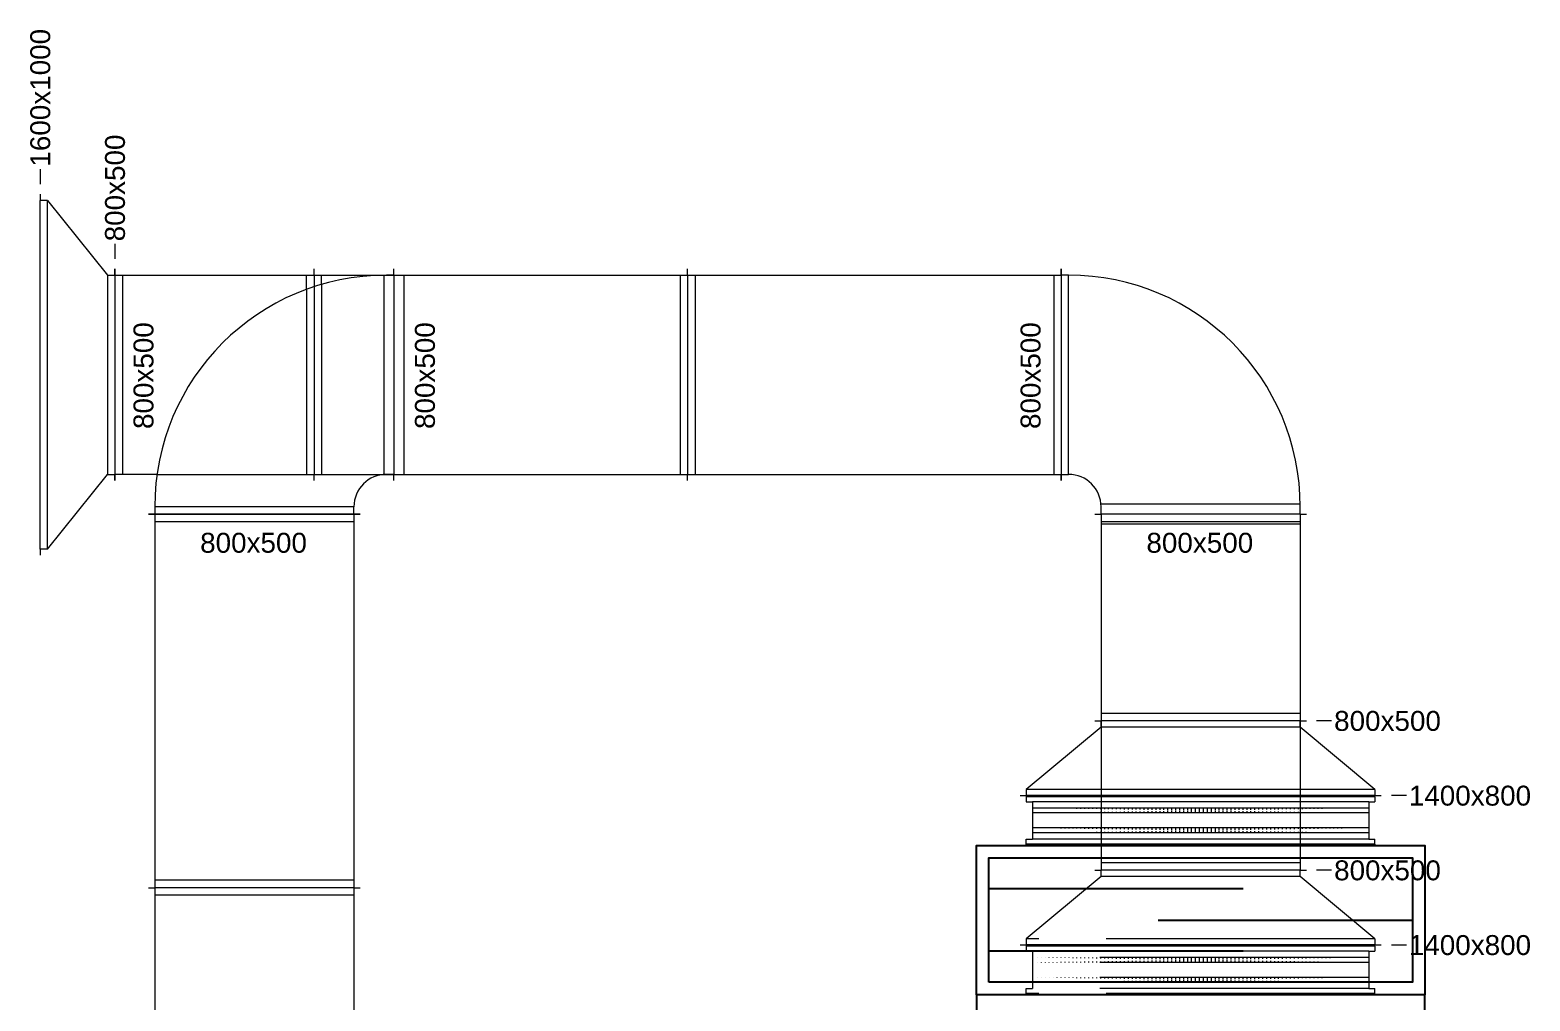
# Model space of a CAD drawing. Header units: millimetres. Extents: x 59762 to 60194, y -87842 to -87548.
# Drawn here: x 60021.1 to 60027.13, y -87808.78 to -87804.88 of the extents above; entities that cross this region are included whole.
import ezdxf

# ---------------------------------------------------------------- set-up
doc = ezdxf.new("R2010")
doc.units = ezdxf.units.MM
doc.linetypes.add('ACAD_ISO02W100', pattern=[15, 12, -3])
for name, color, linetype in [('FLECAD1', 7, 'Continuous'), ('FLECAD2', 7, 'Continuous'), ('FLECAD3', 7, 'Continuous')]:
    doc.layers.add(name, color=color, linetype=linetype)
doc.layers.add('kanały', color=7, linetype='Continuous', lineweight=20)
doc.layers.add('wymiary', color=7, linetype='Continuous', lineweight=13)
doc.styles.add('styl1', font='arial.ttf', dxfattribs={"height": 0.08})
pattern_1 = [(270, (147775.32203, -27828.47846), (0.015875, -3e-18), []), (360, (147775.32203, -27828.47846), (2e-17, 0.0635), [])]
pattern_2 = [(270, (147775.32203, -27829.07846), (0.015875, -3e-18), []), (360, (147775.32203, -27829.07846), (2e-17, 0.0635), [])]

msp = doc.modelspace()

# ---------------------------------------------------------------- hatches: boundary and pattern name
at = {"layer": 'kanały', "ltscale": 20}
h = msp.add_hatch(color=256, dxfattribs=at)
h.dxf.hatch_style = 1
h.paths.add_polyline_path([(60026.503571, -87807.956749), (60025.103571, -87807.956749), (60025.103571, -87807.951749), (60026.503571, -87807.951749)])
h = msp.add_hatch(dxfattribs=at)
h.set_pattern_fill('GRATE', color=256, scale=0.02, angle=270)
h.set_pattern_definition(pattern_1)
edge = h.paths.add_edge_path()
edge.add_line((60026.478571, -87808.021749), (60025.128571, -87808.021749))
edge.add_line((60026.478571, -87808.001749), (60025.128571, -87808.001749))
h = msp.add_hatch(dxfattribs=at)
h.set_pattern_fill('GRATE', color=256, scale=0.02, angle=270)
h.set_pattern_definition(pattern_1)
edge = h.paths.add_edge_path()
edge.add_line((60026.478571, -87808.101749), (60025.128571, -87808.101749))
edge.add_line((60026.478571, -87808.081749), (60025.128571, -87808.081749))
h = msp.add_hatch(color=256, dxfattribs=at)
h.dxf.hatch_style = 1
h.paths.add_polyline_path([(60026.503571, -87808.146749), (60025.103571, -87808.146749), (60025.103571, -87808.151749), (60026.503571, -87808.151749)])
h = msp.add_hatch(color=256, dxfattribs=at)
h.dxf.hatch_style = 1
h.paths.add_polyline_path([(60026.503571, -87808.556749), (60025.103571, -87808.556749), (60025.103571, -87808.551749), (60026.503571, -87808.551749)])
h = msp.add_hatch(dxfattribs=at)
h.set_pattern_fill('GRATE', color=256, scale=0.02, angle=270)
h.set_pattern_definition(pattern_2)
edge = h.paths.add_edge_path()
edge.add_line((60026.478571, -87808.621749), (60025.128571, -87808.621749))
edge.add_line((60026.478571, -87808.601749), (60025.128571, -87808.601749))
h = msp.add_hatch(dxfattribs=at)
h.set_pattern_fill('GRATE', color=256, scale=0.02, angle=270)
h.set_pattern_definition(pattern_2)
edge = h.paths.add_edge_path()
edge.add_line((60026.478571, -87808.701749), (60025.128571, -87808.701749))
edge.add_line((60026.478571, -87808.681749), (60025.128571, -87808.681749))
h = msp.add_hatch(color=256, dxfattribs=at)
h.dxf.hatch_style = 1
h.paths.add_polyline_path([(60026.503571, -87808.746749), (60025.103571, -87808.746749), (60025.103571, -87808.751749), (60026.503571, -87808.751749)])

# ---------------------------------------------------------------- linework, layer by layer
at = {"layer": 'FLECAD1', "linetype": 'Continuous'}
for points in [[(60024.903071, -87808.751749, 0), (60024.903071, -87808.151749, 0), (60026.704071, -87808.151749, 0), (60026.704071, -87808.751749, 0), (60026.690071, -87808.751749, 0), (60026.632071, -87808.751749, 0), (60024.976071, -87808.751749, 0), (60024.918071, -87808.751749, 0), (60024.903071, -87808.751749, 0)], [(60026.704071, -87811.251749, 0), (60026.704071, -87808.751749, 0), (60024.903071, -87808.751749, 0), (60024.903071, -87811.251749, 0), (60026.704071, -87811.251749, 0)]]:
    msp.add_polyline3d(points, dxfattribs=at)
at = {"layer": 'FLECAD2', "linetype": 'Continuous'}
msp.add_polyline3d([(60024.953071, -87808.701749, 0), (60024.953071, -87808.201749, 0), (60026.654071, -87808.201749, 0), (60026.654071, -87808.701749, 0), (60024.953071, -87808.701749, 0)], dxfattribs=at)
at = {"layer": 'FLECAD3', "linetype": 'Continuous'}
for p, q in [((60025.974071, -87808.326749), (60024.953071, -87808.326749)), ((60025.633071, -87808.451749), (60026.654071, -87808.451749)), ((60025.974071, -87808.576749), (60024.953071, -87808.576749))]:
    msp.add_line(p, q, dxfattribs=at)
at = {"layer": 'kanały', "ltscale": 20}
for p, q in [((60021.144071, -87805.53687), (60021.144071, -87805.56187)), ((60021.144071, -87806.96187), (60021.144071, -87805.56187)), ((60021.174071, -87805.56187), (60021.144071, -87805.56187)), ((60021.174071, -87806.96187), (60021.174071, -87805.56187)), ((60021.174071, -87805.56187), (60021.414071, -87805.86187)), ((60021.414071, -87805.86187), (60021.444071, -87805.86187)), ((60021.444071, -87805.83687), (60021.444071, -87805.86187)), ((60021.444071, -87805.86187), (60021.444071, -87805.83687)), ((60021.444071, -87805.86187), (60022.243571, -87805.86187)), ((60021.444071, -87805.86187), (60021.444071, -87806.66187)), ((60021.474071, -87805.86187), (60021.474071, -87806.66187)), ((60022.243571, -87805.86187), (60022.243571, -87805.83687)), ((60022.243571, -87805.86187), (60022.243571, -87805.83687)), ((60022.243571, -87805.86187), (60023.743571, -87805.86187)), ((60022.523951, -87805.86187), (60022.523951, -87806.66187)), ((60022.564071, -87805.86187), (60022.534071, -87805.86187)), ((60022.564071, -87805.86187), (60022.564071, -87805.83687)), ((60022.564071, -87805.86187), (60022.564071, -87806.66187)), ((60022.604192, -87805.86187), (60022.604192, -87806.66187)), ((60023.713571, -87805.86187), (60023.713571, -87806.66187)), ((60023.743571, -87805.86187), (60023.743571, -87805.83687)), ((60023.743571, -87805.86187), (60023.743571, -87805.83687)), ((60023.743571, -87805.86187), (60025.243571, -87805.86187)), ((60023.743571, -87805.86187), (60023.743571, -87806.66187)), ((60023.743571, -87805.86187), (60023.743571, -87806.66187)), ((60023.773571, -87805.86187), (60023.773571, -87806.66187)), ((60025.213571, -87805.86187), (60025.213571, -87806.66187)), ((60025.243571, -87805.86187), (60025.243571, -87805.83687)), ((60025.243571, -87805.83687), (60025.243571, -87805.86187)), ((60025.243571, -87805.86187), (60025.243571, -87805.83687)), ((60025.273571, -87805.86187), (60025.243571, -87805.86187)), ((60025.243571, -87805.86187), (60025.243571, -87806.66187)), ((60025.243571, -87805.86187), (60025.243571, -87806.66187)), ((60025.273571, -87806.66187), (60025.273571, -87805.86187)), ((60021.174071, -87806.96187), (60021.414071, -87806.66187)), ((60021.414071, -87806.66187), (60021.444071, -87806.66187)), ((60021.444071, -87806.66187), (60021.444071, -87806.68687)), ((60021.444071, -87806.68687), (60021.444071, -87806.66187)), ((60022.564071, -87806.66187), (60022.534071, -87806.66187)), ((60022.564071, -87806.68687), (60022.564071, -87806.66187)), ((60023.743571, -87806.66187), (60025.243571, -87806.66187)), ((60023.743571, -87806.68687), (60023.743571, -87806.66187)), ((60023.743571, -87806.68687), (60023.743571, -87806.66187)), ((60025.243571, -87806.66187), (60025.243571, -87806.68687)), ((60025.243571, -87806.66187), (60025.273571, -87806.66187)), ((60025.243571, -87806.68687), (60025.243571, -87806.66187)), ((60025.243571, -87806.68687), (60025.243571, -87806.66187)), ((60021.604071, -87806.82187), (60021.579071, -87806.82187)), ((60021.579071, -87806.82187), (60021.604071, -87806.82187)), ((60021.579071, -87806.82187), (60021.604071, -87806.82187)), ((60022.404071, -87806.79187), (60021.604071, -87806.79187)), ((60021.604071, -87806.79187), (60021.604071, -87806.82187)), ((60021.604071, -87806.82187), (60022.404071, -87806.82187)), ((60021.604071, -87806.82187), (60021.604071, -87808.32187)), ((60022.404071, -87806.82187), (60021.604071, -87806.82187)), ((60022.404071, -87806.82187), (60022.404071, -87806.79187)), ((60022.404071, -87806.82187), (60022.429071, -87806.82187)), ((60022.429071, -87806.82187), (60022.404071, -87806.82187)), ((60022.404071, -87806.82187), (60022.404071, -87808.32187)), ((60022.404071, -87806.82187), (60022.429071, -87806.82187)), ((60025.378571, -87806.82187), (60025.403571, -87806.82187)), ((60025.378571, -87806.82187), (60025.403571, -87806.82187)), ((60025.378571, -87806.82187), (60025.403571, -87806.82187)), ((60026.203571, -87806.781749), (60025.403571, -87806.781749)), ((60025.403571, -87806.82187), (60025.403571, -87806.79187)), ((60026.203571, -87806.82187), (60025.403571, -87806.82187)), ((60026.203571, -87806.82187), (60025.403571, -87806.82187)), ((60025.403571, -87806.82187), (60025.403571, -87807.651628)), ((60026.203571, -87806.82187), (60025.403571, -87806.82187)), ((60026.203571, -87806.82187), (60026.203571, -87806.79187)), ((60026.203571, -87806.82187), (60026.228571, -87806.82187)), ((60026.203571, -87806.82187), (60026.228571, -87806.82187)), ((60026.203571, -87806.82187), (60026.203571, -87807.651628)), ((60026.203571, -87806.82187), (60026.228571, -87806.82187)), ((60022.404071, -87806.85187), (60021.604071, -87806.85187)), ((60026.203571, -87806.85187), (60025.403571, -87806.85187)), ((60026.203571, -87806.86199), (60025.403571, -87806.86199)), ((60021.144071, -87806.96187), (60021.144071, -87806.98687)), ((60021.174071, -87806.96187), (60021.144071, -87806.96187)), ((60026.203571, -87807.621628), (60025.403571, -87807.621628)), ((60025.378571, -87807.651628), (60025.403571, -87807.651628)), ((60025.378571, -87807.651628), (60025.403571, -87807.651628)), ((60026.203571, -87807.651628), (60025.403571, -87807.651628)), ((60025.403571, -87807.676749), (60025.403571, -87807.651749)), ((60026.203571, -87807.651749), (60025.403571, -87807.651749)), ((60026.203571, -87807.676749), (60025.403571, -87807.676749)), ((60026.203571, -87807.651628), (60026.228571, -87807.651628)), ((60026.203571, -87807.676749), (60026.203571, -87807.651749)), ((60026.203571, -87807.651749), (60026.228571, -87807.651749)), ((60025.078571, -87807.951749), (60025.103571, -87807.951749)), ((60025.103571, -87807.926749), (60025.103571, -87807.951749)), ((60026.503571, -87807.951749), (60025.103571, -87807.951749)), ((60025.103571, -87807.951749), (60025.103571, -87807.956749)), ((60026.503571, -87807.956749), (60025.103571, -87807.956749)), ((60025.103571, -87807.956749), (60025.103571, -87807.976749)), ((60025.103571, -87807.976749), (60025.128571, -87807.976749)), ((60026.478571, -87807.976749), (60025.128571, -87807.976749)), ((60025.128571, -87807.976749), (60025.128571, -87808.126749)), ((60026.478571, -87807.976749), (60026.503571, -87807.976749)), ((60026.478571, -87807.976749), (60026.478571, -87808.126749)), ((60026.503571, -87807.926749), (60026.503571, -87807.951749)), ((60026.503571, -87807.956749), (60026.503571, -87807.951749)), ((60026.503571, -87807.951749), (60026.528571, -87807.951749)), ((60026.503571, -87807.956749), (60026.503571, -87807.976749)), ((60026.478571, -87808.001749), (60025.128571, -87808.001749)), ((60026.478571, -87808.021749), (60025.128571, -87808.021749)), ((60026.478571, -87808.081749), (60025.128571, -87808.081749)), ((60026.478571, -87808.101749), (60025.128571, -87808.101749)), ((60025.103571, -87808.126749), (60025.128571, -87808.126749)), ((60025.103571, -87808.146749), (60025.103571, -87808.126749)), ((60026.503571, -87808.146749), (60025.103571, -87808.146749)), ((60025.103571, -87808.151749), (60025.103571, -87808.146749)), ((60026.478571, -87808.126749), (60025.128571, -87808.126749)), ((60026.478571, -87808.126749), (60026.503571, -87808.126749)), ((60026.503571, -87808.146749), (60026.503571, -87808.126749)), ((60026.503571, -87808.146749), (60026.503571, -87808.151749)), ((60021.579071, -87808.32187), (60021.604071, -87808.32187)), ((60021.579071, -87808.32187), (60021.604071, -87808.32187)), ((60022.404071, -87808.29187), (60021.604071, -87808.29187)), ((60022.404071, -87808.32187), (60021.604071, -87808.32187)), ((60021.604071, -87808.32187), (60021.604071, -87809.82187)), ((60022.404071, -87808.32187), (60021.604071, -87808.32187)), ((60022.404071, -87808.32187), (60022.429071, -87808.32187)), ((60022.404071, -87808.32187), (60022.404071, -87809.82187)), ((60022.404071, -87808.32187), (60022.429071, -87808.32187)), ((60022.404071, -87808.35187), (60021.604071, -87808.35187)), ((60026.503571, -87808.551749), (60025.103571, -87808.551749)), ((60025.103571, -87808.551749), (60025.103571, -87808.556749)), ((60026.503571, -87808.556749), (60025.103571, -87808.556749)), ((60026.503571, -87808.556749), (60026.503571, -87808.551749))]:
    msp.add_line(p, q, dxfattribs=at)
at = {"layer": 'kanały'}
for p, q in [((60021.414071, -87805.86187), (60021.414071, -87806.66187)), ((60021.444071, -87805.86187), (60021.444071, -87806.66187)), ((60022.213571, -87805.918841), (60022.213571, -87805.86187)), ((60022.243571, -87805.86187), (60022.243571, -87805.908405)), ((60022.273571, -87805.899099), (60022.273571, -87805.86187)), ((60021.613202, -87806.66187), (60021.444071, -87806.66187)), ((60022.564071, -87806.66187), (60023.743571, -87806.66187)), ((60025.403571, -87807.676749), (60025.103571, -87807.926749)), ((60026.503571, -87807.926749), (60026.203571, -87807.676749)), ((60026.503571, -87807.926749), (60025.103571, -87807.926749)), ((60026.503571, -87807.951749), (60025.103571, -87807.951749)), ((60026.503571, -87808.151749), (60025.103571, -87808.151749))]:
    msp.add_line(p, q, dxfattribs=at)
at = {"layer": 'kanały', "linetype": 'ACAD_ISO02W100', "ltscale": 0.09}
for p, q in [((60022.213571, -87805.918841), (60022.213571, -87806.66187)), ((60022.243571, -87805.908405), (60022.243571, -87806.66187)), ((60022.243571, -87805.908405), (60022.243571, -87806.66187)), ((60022.273571, -87805.899099), (60022.273571, -87806.66187)), ((60021.613202, -87806.66187), (60022.243571, -87806.66187)), ((60022.243571, -87806.66187), (60022.564071, -87806.66187)), ((60022.243571, -87806.68687), (60022.243571, -87806.66187)), ((60022.243571, -87806.68687), (60022.243571, -87806.66187)), ((60025.403571, -87807.651628), (60025.403571, -87808.251749)), ((60026.203571, -87807.651749), (60026.203571, -87808.251749)), ((60026.203571, -87808.221749), (60025.403571, -87808.221749)), ((60025.403571, -87808.276749), (60025.103571, -87808.526749)), ((60025.378571, -87808.251628), (60025.403571, -87808.251628)), ((60025.378571, -87808.251749), (60025.403571, -87808.251749)), ((60025.403571, -87808.276749), (60025.403571, -87808.251749)), ((60026.203571, -87808.251749), (60025.403571, -87808.251749)), ((60026.203571, -87808.251749), (60025.403571, -87808.251749)), ((60026.203571, -87808.276749), (60025.403571, -87808.276749)), ((60026.203571, -87808.276749), (60026.203571, -87808.251749)), ((60026.203571, -87808.251749), (60026.228571, -87808.251749)), ((60026.203571, -87808.251749), (60026.228571, -87808.251749)), ((60026.503571, -87808.526749), (60026.203571, -87808.276749)), ((60025.103571, -87808.526749), (60025.103571, -87808.551749)), ((60026.503571, -87808.526749), (60025.103571, -87808.526749)), ((60026.503571, -87808.526749), (60026.503571, -87808.551749)), ((60025.078571, -87808.551749), (60025.103571, -87808.551749)), ((60026.503571, -87808.551749), (60025.103571, -87808.551749)), ((60025.103571, -87808.556749), (60025.103571, -87808.576749)), ((60025.103571, -87808.576749), (60025.128571, -87808.576749)), ((60026.478571, -87808.576749), (60025.128571, -87808.576749)), ((60025.128571, -87808.576749), (60025.128571, -87808.726749)), ((60026.478571, -87808.576749), (60026.503571, -87808.576749)), ((60026.478571, -87808.576749), (60026.478571, -87808.726749)), ((60026.503571, -87808.551749), (60026.528571, -87808.551749)), ((60026.503571, -87808.556749), (60026.503571, -87808.576749)), ((60026.478571, -87808.601749), (60025.128571, -87808.601749)), ((60026.478571, -87808.621749), (60025.128571, -87808.621749)), ((60026.478571, -87808.681749), (60025.128571, -87808.681749)), ((60026.478571, -87808.701749), (60025.128571, -87808.701749)), ((60025.103571, -87808.726749), (60025.128571, -87808.726749)), ((60025.103571, -87808.746749), (60025.103571, -87808.726749)), ((60026.503571, -87808.746749), (60025.103571, -87808.746749)), ((60026.503571, -87808.751749), (60025.103571, -87808.751749)), ((60026.478571, -87808.726749), (60025.128571, -87808.726749)), ((60026.478571, -87808.726749), (60026.503571, -87808.726749)), ((60026.503571, -87808.746749), (60026.503571, -87808.726749))]:
    msp.add_line(p, q, dxfattribs=at)
at = {"layer": 'kanały', "ltscale": 20}
for centre, start, end in [((60022.534071, -87806.79187), 90, 180), ((60025.273571, -87806.79187), 0, 90)]:
    msp.add_arc(centre, 0.93, start, end, dxfattribs=at)
at = {"layer": 'kanały'}
for centre, start, end in [((60022.534071, -87806.79187), 90, 180), ((60025.273571, -87806.79187), 360, 90)]:
    msp.add_arc(centre, 0.13, start, end, dxfattribs=at)
at = {"layer": 'wymiary'}
for p, q in [((60021.144071, -87805.435842), (60021.144071, -87805.496198)), ((60021.444071, -87805.735842), (60021.444071, -87805.796198)), ((60026.329599, -87807.651628), (60026.269243, -87807.651628)), ((60026.629599, -87807.951749), (60026.569243, -87807.951749)), ((60026.329599, -87808.251749), (60026.269243, -87808.251749)), ((60026.629599, -87808.55187), (60026.569243, -87808.55187))]:
    msp.add_line(p, q, dxfattribs=at)

# ---------------------------------------------------------------- texts
at = {"layer": 'wymiary', "ltscale": 20, "char_height": 0.08, "attachment_point": 1, "rotation": 90, "style": 'styl1'}
for s, insert in [('1600x1000', (60021.104359, -87805.426016)), ('800x500', (60021.404359, -87805.726016)), ('800x500', (60021.518779, -87806.479645)), ('800x500', (60022.6489, -87806.479645)), ('800x500', (60025.080636, -87806.479645))]:
    msp.add_mtext_dynamic_manual_height_columns(s, width=0.44264358, gutter_width=1, heights=[0], dxfattribs=dict(at, insert=insert))
at = {"layer": 'wymiary', "ltscale": 20, "char_height": 0.08, "attachment_point": 1, "style": 'styl1'}
for s, insert in [('800x500', (60021.786297, -87806.896577)), ('800x500', (60025.585797, -87806.896577)), ('800x500', (60026.339425, -87807.611915)), ('1400x800', (60026.639425, -87807.912036)), ('800x500', (60026.339425, -87808.212036)), ('1400x800', (60026.639425, -87808.512157))]:
    msp.add_mtext_dynamic_manual_height_columns(s, width=0.44264358, gutter_width=1, heights=[0], dxfattribs=dict(at, insert=insert))

doc.saveas('drawing.dxf')
